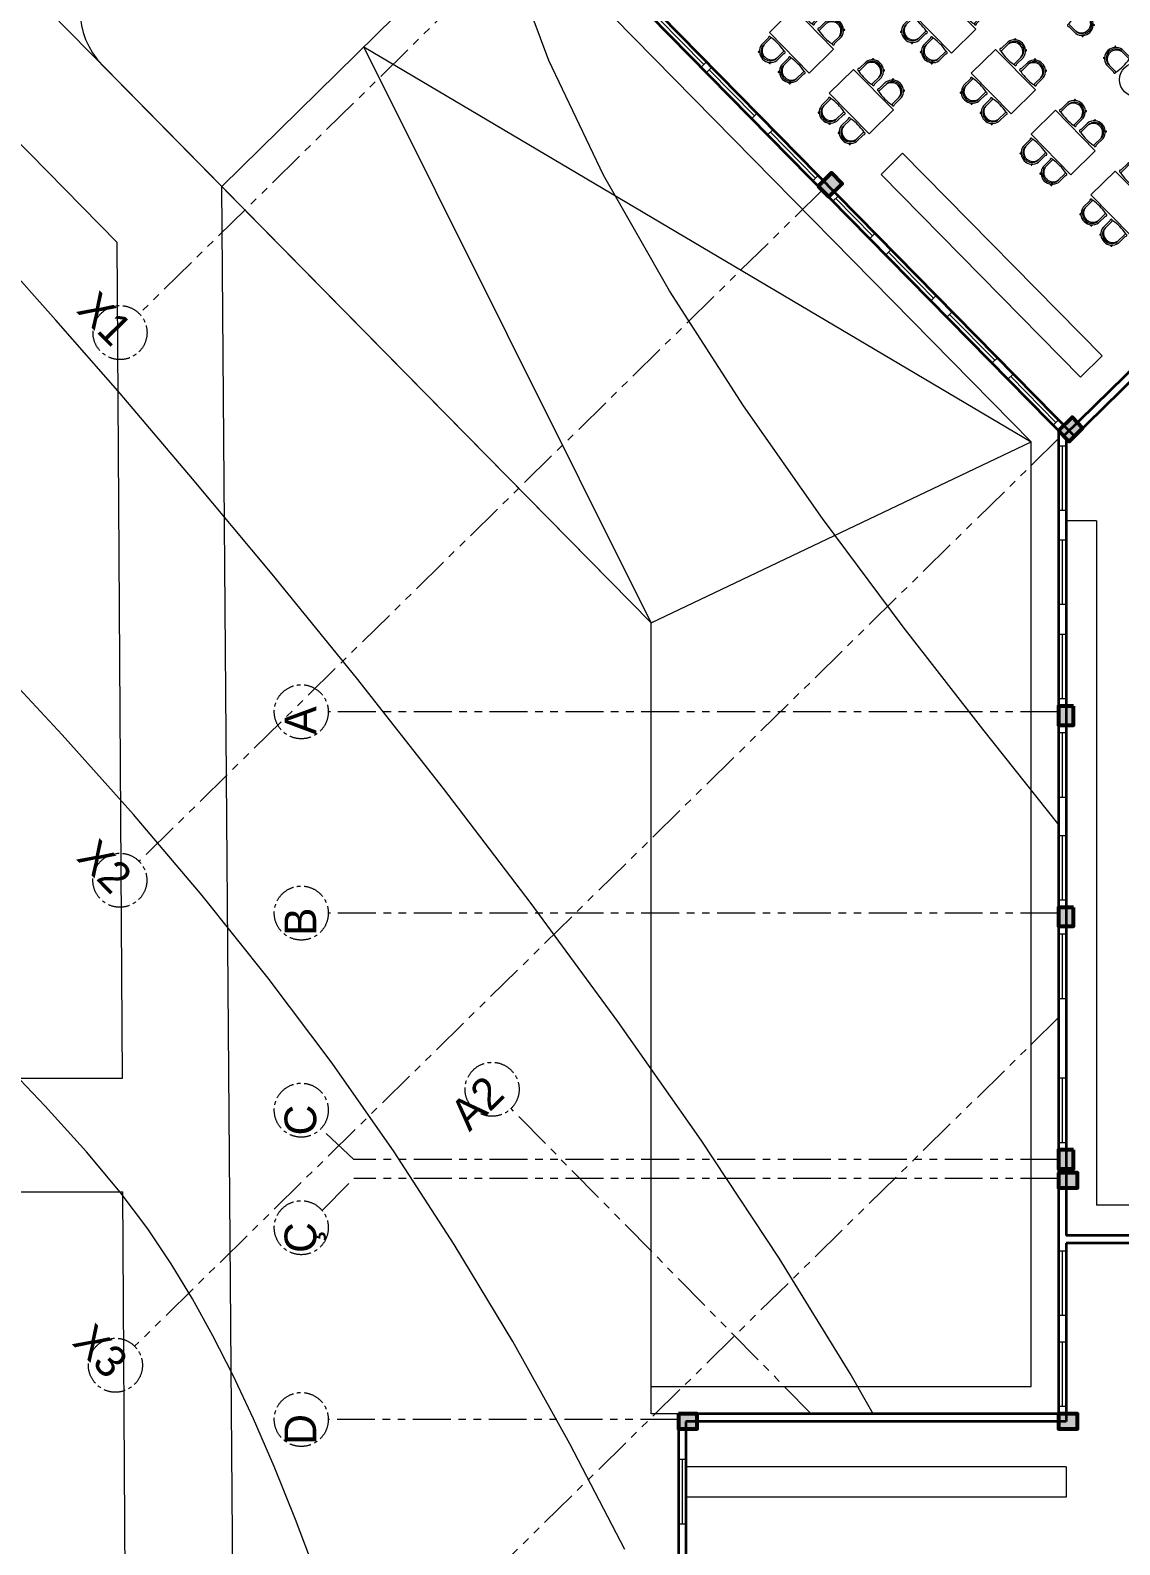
# Model space of a CAD drawing. Header units: millimetres. Extents: x -5316 to 10114, y -10026 to 11025.
# Drawn here: x -2133 to 740, y 1816 to 5811 of the extents above; entities that cross this region are included whole.
import ezdxf

# ---------------------------------------------------------------- set-up
doc = ezdxf.new("R2010")
doc.units = ezdxf.units.MM
for name, pattern in [('CENTER2', [28.575, 19.05, -3.175, 3.175, -3.175]), ('DUZ', [0]), ('PHANTOM', [2.5, 1.25, -0.25, 0.25, -0.25, 0.25, -0.25])]:
    doc.linetypes.add(name, pattern=pattern)
for name, color, linetype, lineweight in [('1m', 12, 'Continuous', 0), ('AKS', 31, 'CENTER2', 5), ('DUVAR', 1, 'Continuous', 35), ('kolon', 5, 'Continuous', 53), ('MTX-MERDIVEN', 140, 'DUZ', 18), ('tefrişler', 13, 'Continuous', 5), ('YOLLAR', 6, 'Continuous', 5), ('öz-cam', 4, 'Continuous', 5)]:
    doc.layers.add(name, color=color, linetype=linetype, lineweight=lineweight)
doc.styles.get("Standard").update_dxf_attribs({"font": 'arial.ttf'})

# ---------------------------------------------------------------- blocks, each defined once
blk = doc.blocks.new('masa2')
at = {"layer": 'tefrişler'}
for p, q in [((43537.6, 81633.1), (43539.3, 81631.7)), ((43541.2, 81633.9), (43539.2, 81635.1)), ((43582.7, 81641.9), (43557, 81641.9)), ((43587.3, 81637.3), (43557.5, 81637.3)), ((43691.8, 81637.3), (43721.6, 81637.3)), ((43696.4, 81641.9), (43722.2, 81641.9)), ((43737.9, 81633.9), (43739.9, 81635.1)), ((43741.5, 81633.1), (43739.8, 81631.7)), ((43537.6, 81592.9), (43539.3, 81594.3)), ((43541.2, 81592.2), (43539.2, 81590.9)), ((43582.7, 81584.1), (43557, 81584.1)), ((43587.3, 81588.7), (43557.5, 81588.7)), ((43691.8, 81588.7), (43721.6, 81588.7)), ((43696.4, 81584.1), (43722.2, 81584.1)), ((43737.9, 81592.2), (43739.9, 81590.9)), ((43741.5, 81592.9), (43739.8, 81594.3)), ((43537.6, 81558.1), (43539.3, 81556.7)), ((43541.2, 81558.9), (43539.2, 81560.1)), ((43582.7, 81566.9), (43557, 81566.9)), ((43587.3, 81562.3), (43557.5, 81562.3)), ((43691.8, 81562.3), (43721.6, 81562.3)), ((43696.4, 81566.9), (43722.2, 81566.9)), ((43737.9, 81558.9), (43739.9, 81560.1)), ((43741.5, 81558.1), (43739.8, 81556.7)), ((43537.6, 81517.9), (43539.3, 81519.3)), ((43541.2, 81517.2), (43539.2, 81515.9)), ((43582.7, 81509.1), (43557, 81509.1)), ((43587.3, 81513.7), (43557.5, 81513.7)), ((43691.8, 81513.7), (43721.6, 81513.7)), ((43696.4, 81509.1), (43722.2, 81509.1)), ((43737.9, 81517.2), (43739.9, 81515.9)), ((43741.5, 81517.9), (43739.8, 81519.3))]:
    blk.add_line(p, q, dxfattribs=at)
blk.add_lwpolyline([(43594.6, 81650.5), (43684.6, 81650.5), (43684.6, 81500.5), (43594.6, 81500.5)], close=True, dxfattribs=at)
for centre, radius, start, end in [((43561.9, 81613), 29.3, 99.6207, 260.3793), ((43561.1, 81613), 24.6, 98.4522, 261.5478), ((43539, 81633.6), 1.49, 81.6625, 200.1786), ((43564.9, 81613), 24.5, 97.5642, 262.4358), ((43585.3, 81640.4), 3.06, 270, 149.2929), ((43587.3, 81636.3), 1, 0, 90), ((43446.6, 81613), 143.7, 350.6613, 9.3387), ((43832.5, 81613), 143.7, 170.6613, 189.3387), ((43693.8, 81640.4), 3.06, 30.7071, 270), ((43691.8, 81636.3), 1, 90, 180), ((43714.2, 81613), 24.5, 277.5642, 82.4358), ((43718, 81613), 24.6, 278.4522, 81.5478), ((43717.3, 81613), 29.3, 279.6207, 80.3793), ((43740.1, 81633.6), 1.49, 339.8214, 98.3375), ((43539, 81592.4), 1.49, 159.8214, 278.3375), ((43585.3, 81585.6), 3.06, 210.7071, 90), ((43587.3, 81589.7), 1, 270, 0), ((43693.8, 81585.6), 3.06, 90, 329.2929), ((43691.8, 81589.7), 1, 180, 270), ((43740.1, 81592.4), 1.49, 261.6625, 20.1786), ((43561.9, 81538), 29.3, 99.6207, 260.3793), ((43561.1, 81538), 24.6, 98.4522, 261.5478), ((43539, 81558.6), 1.49, 81.6625, 200.1786), ((43564.9, 81538), 24.5, 97.5642, 262.4358), ((43585.3, 81565.4), 3.06, 270, 149.2929), ((43587.3, 81561.3), 1, 0, 90), ((43446.6, 81538), 143.7, 350.6613, 9.3387), ((43832.5, 81538), 143.7, 170.6613, 189.3387), ((43693.8, 81565.4), 3.06, 30.7071, 270), ((43691.8, 81561.3), 1, 90, 180), ((43714.2, 81538), 24.5, 277.5642, 82.4358), ((43718, 81538), 24.6, 278.4522, 81.5478), ((43717.3, 81538), 29.3, 279.6207, 80.3793), ((43740.1, 81558.6), 1.49, 339.8214, 98.3375), ((43539, 81517.4), 1.49, 159.8214, 278.3375), ((43585.3, 81510.6), 3.06, 210.7071, 90), ((43587.3, 81514.7), 1, 270, 0), ((43693.8, 81510.6), 3.06, 90, 329.2929), ((43691.8, 81514.7), 1, 180, 270), ((43740.1, 81517.4), 1.49, 261.6625, 20.1786)]:
    blk.add_arc(centre, radius, start, end, dxfattribs=at)
blk = doc.blocks.new('san')
at = {"layer": 'tefrişler'}
for p, q in [((43747.7, 82318.1), (43777.5, 82318.1)), ((43752.3, 82322.7), (43778, 82322.7)), ((43793.8, 82314.6), (43795.8, 82315.9)), ((43797.4, 82313.9), (43795.7, 82312.5)), ((43747.7, 82269.5), (43777.5, 82269.5)), ((43752.3, 82264.8), (43778, 82264.8)), ((43793.8, 82272.9), (43795.8, 82271.7)), ((43797.4, 82273.7), (43795.7, 82275.1))]:
    blk.add_line(p, q, dxfattribs=at)
for centre, radius, start, end in [((43888.4, 82293.8), 143.7, 170.6613, 189.3387), ((43749.7, 82321.1), 3.06, 30.7071, 270), ((43747.7, 82317.1), 1, 90, 180), ((43770.1, 82293.8), 24.5, 277.5642, 82.4358), ((43773.9, 82293.8), 24.6, 278.4522, 81.5478), ((43773.1, 82293.8), 29.3, 279.6207, 80.3793), ((43796, 82314.4), 1.49, 339.8214, 98.3375), ((43749.7, 82266.4), 3.06, 90, 329.2929), ((43747.7, 82270.5), 1, 180, 270), ((43796, 82273.2), 1.49, 261.6625, 20.1786)]:
    blk.add_arc(centre, radius, start, end, dxfattribs=at)
blk = doc.blocks.new('san1')
at = {"layer": 'tefrişler'}
for p, q in [((43592.1, 82313.9), (43593.8, 82312.5)), ((43595.7, 82314.6), (43593.7, 82315.9)), ((43637.2, 82322.7), (43611.5, 82322.7)), ((43641.8, 82318.1), (43612, 82318.1)), ((43592.1, 82273.7), (43593.8, 82275.1)), ((43595.7, 82272.9), (43593.7, 82271.7)), ((43637.2, 82264.8), (43611.5, 82264.8)), ((43641.8, 82269.5), (43612, 82269.5))]:
    blk.add_line(p, q, dxfattribs=at)
for centre, radius, start, end in [((43616.4, 82293.8), 29.3, 99.6207, 260.3793), ((43615.6, 82293.8), 24.6, 98.4522, 261.5478), ((43593.5, 82314.4), 1.49, 81.6625, 200.1786), ((43619.4, 82293.8), 24.5, 97.5642, 262.4358), ((43639.8, 82321.1), 3.06, 270, 149.2929), ((43641.8, 82317.1), 1, 0, 90), ((43501.1, 82293.8), 143.7, 350.6613, 9.3387), ((43593.5, 82273.2), 1.49, 159.8214, 278.3375), ((43639.8, 82266.4), 3.06, 210.7071, 90), ((43641.8, 82270.5), 1, 270, 0)]:
    blk.add_arc(centre, radius, start, end, dxfattribs=at)
blk = doc.blocks.new('tthtrh')
at = {"layer": 'tefrişler'}
blk.add_circle((43694.4, 82293.8), 45, dxfattribs=at)
at = {"layer": 'DUVAR'}
for name in ['san1', 'san']:
    blk.add_blockref(name, (0, 0), dxfattribs=at)

msp = doc.modelspace()

# ---------------------------------------------------------------- hatches: boundary and pattern name
at = {"layer": 'kolon'}
for points in [[(-27.4, 5371.2), (8.2, 5406.3), (-19.8, 5434.8), (-55.5, 5399.8)], [(606.4, 4726.5), (642, 4761.5), (614, 4790.1), (578.3, 4755)], [(578.3, 4028.2), (578.3, 3978.2), (618.3, 3978.2), (618.3, 4028.2)], [(578.3, 3497.2), (578.3, 3447.2), (618.3, 3447.2), (618.3, 3497.2)], [(578.3, 2857.2), (578.3, 2807.2), (618.3, 2807.2), (618.3, 2857.2)], [(578.3, 2757.2), (628.3, 2757.2), (628.3, 2797.2), (578.3, 2797.2)], [(-424.1, 2121.3), (-374.1, 2121.3), (-374.1, 2161.3), (-424.1, 2161.3)], [(578.3, 2121.3), (628.3, 2121.3), (628.3, 2161.3), (578.3, 2161.3)]]:
    msp.add_hatch(color=256, dxfattribs=at).paths.add_polyline_path(points)

# ---------------------------------------------------------------- linework, layer by layer
at = {"layer": '1m', "color": 252, "lineweight": 0, "true_color": 0x939598}
for points in [[(578.3, 3716.8), (576.7, 3718.9), (378.4, 3967.6), (168.8, 4237.2), (-44.2, 4522.9), (-252.2, 4819.9), (-447.3, 5123.5), (-621.2, 5428.9), (-765.7, 5731.3), (-875.1, 6026.7), (-952.5, 6313.4), (-1003.4, 6590.2), (-1033.4, 6856.3), (-1047.9, 7110.4), (-1052.4, 7351.7), (-1052.5, 7579), (-1053.6, 7791.2), (-1059.7, 7988)], [(89.8, 2161.3), (29.1, 2267.5), (-158.2, 2571.7), (-363.9, 2882.8), (-583.5, 3196.4), (-811.8, 3507.5), (-1043.4, 3811.2), (-1273, 4102.5), (-1495.3, 4376.5), (-1704.8, 4628.1), (-1896.3, 4852.5), (-2065.6, 5046.1), (-2212.8, 5211.4)], [(-565, 1803), (-710.4, 2081.9), (-860.8, 2351.7), (-1015, 2608.3), (-1173.6, 2852.4), (-1336.8, 3086), (-1505.4, 3310.8), (-1679.9, 3528.9), (-1860.9, 3742.2), (-2048.9, 3952.5), (-2244.4, 4161.9)], [(-1374.6, 1726.5), (-1433.4, 1882.5), (-1489.7, 2022.3), (-1544.3, 2148.2), (-1597.9, 2262.4), (-1651.4, 2366.9), (-1705.4, 2464.2), (-1761.3, 2556.7), (-1823.4, 2648.9), (-1896.3, 2745.8), (-1985, 2852.3), (-2094.1, 2973.2), (-2228.5, 3113.5)]]:
    msp.add_lwpolyline(points, dxfattribs=at)
at = {"layer": 'AKS', "linetype": 'PHANTOM', "ltscale": 80}
for p, q in [((-424.5, 6460.2), (-1845.5, 5063.4)), ((-45, 5389.1), (-1845.9, 3618.7)), ((578.3, 4734), (-1857.7, 2339.3)), ((578.3, 4013.2), (-1347.1, 4013.2)), ((578.3, 3482.2), (-1347.1, 3482.2)), ((578.3, 3206.4), (-1844.9, 824.3)), ((-73.7, 2161.3), (-865.3, 2966.6)), ((-1279.7, 2832.2), (-1366.3, 2913.4)), ((578.3, 2832.2), (-1279.7, 2832.2)), ((-1363.6, 2697.8), (-1279.7, 2782.2)), ((578.3, 2782.2), (-1279.7, 2782.2)), ((-424.1, 2146.3), (-1347.1, 2146.3))]:
    msp.add_line(p, q, dxfattribs=at)
at = {"layer": 'AKS', "ltscale": 3}
for centre in [(-1896.3, 5013.5), (-1418.3, 4013.2), (-1896.7, 3568.8), (-1418.3, 3482.2), (-915.2, 3017.3), (-1418.3, 2962.2), (-1418.3, 2652.2), (-1908.4, 2289.4), (-1418.3, 2146.3)]:
    msp.add_circle(centre, 71.2, dxfattribs=at)
at = {"layer": 'DUVAR'}
for p, q in [((606.4, 4726.5), (-777.5, 6134.3)), ((620.6, 4740.5), (-763.3, 6148.3)), ((906.1, 5049.2), (592.4, 4740.7)), ((927.3, 5042), (606.4, 4726.5)), ((578.3, 4755), (578.3, 2161.3)), ((598.3, 4734.7), (598.3, 2631.3)), ((868.3, 2631.3), (598.3, 2631.3)), ((848.3, 2611.3), (598.3, 2611.3)), ((598.3, 2611.3), (598.3, 2141.3)), ((578.3, 2161.3), (-424.1, 2161.3)), ((-424.1, 2161.3), (-424.1, 891.3)), ((598.3, 2141.3), (-404.1, 2141.3)), ((-404.1, 2141.3), (-404.1, -458.8))]:
    msp.add_line(p, q, dxfattribs=at)
at = {"layer": 'kolon'}
for points in [[(-55.5, 5399.8), (-27.4, 5371.2), (8.2, 5406.3), (-19.8, 5434.8)], [(578.3, 4755), (606.4, 4726.5), (642, 4761.5), (614, 4790.1)], [(618.3, 4028.2), (578.3, 4028.2), (578.3, 3978.2), (618.3, 3978.2)], [(618.3, 3497.2), (578.3, 3497.2), (578.3, 3447.2), (618.3, 3447.2)], [(618.3, 2857.2), (578.3, 2857.2), (578.3, 2807.2), (618.3, 2807.2)], [(578.3, 2797.2), (578.3, 2757.2), (628.3, 2757.2), (628.3, 2797.2)], [(-424.1, 2161.3), (-424.1, 2121.3), (-374.1, 2121.3), (-374.1, 2161.3)], [(578.3, 2161.3), (578.3, 2121.3), (628.3, 2121.3), (628.3, 2161.3)]]:
    msp.add_lwpolyline(points, close=True, dxfattribs=at)
at = {"layer": 'MTX-MERDIVEN'}
for p, q in [((167.4, 5486.9), (110.3, 5430.8)), ((693.2, 4952), (167.4, 5486.9)), ((636.1, 4895.9), (110.3, 5430.8)), ((693.2, 4952), (636.1, 4895.9))]:
    msp.add_line(p, q, dxfattribs=at)
at = {"layer": 'MTX-MERDIVEN', "ltscale": 100}
for p, q in [((678.3, 4517.2), (598.3, 4517.2)), ((678.3, 4517.2), (678.3, 2711.3)), ((868.3, 2711.3), (678.3, 2711.3)), ((598.3, 2021.3), (-404.1, 2021.3)), ((598.3, 2021.3), (598.3, 1941.3)), ((598.3, 1941.3), (-404.1, 1941.3))]:
    msp.add_line(p, q, dxfattribs=at)
at = {"layer": 'YOLLAR'}
for p, q in [((-879.3, 6135.1), (-1628.1, 5399.1)), ((-879.3, 6135.1), (-1628.1, 5399.1)), ((506.3, 4725.5), (-879.3, 6135.1)), ((-2083.8, 5862.6), (-496.1, 4247.5)), ((-496.1, 4247.5), (-1253.7, 5767.1)), ((-1253.7, 5767.1), (506.3, 4725.5)), ((-496.1, 4247.5), (-1253.7, 5767.1)), ((-1253.7, 5767.1), (506.3, 4725.5)), ((-1943.6, 5720), (-496.1, 4247.5)), ((-2182, 5534.5), (-1903.4, 5251.1)), ((-1566.1, -2289.7), (-1628.1, 5399.1)), ((-1890.2, 3046.8), (-1903.4, 5251.1)), ((-496.1, 4247.5), (506.3, 4725.5)), ((-496.1, 4247.5), (506.3, 4725.5)), ((506.3, 2233.3), (506.3, 4725.5)), ((-496.1, 2161.3), (-496.1, 4247.5)), ((-496.1, 2233.3), (-496.1, 4247.5)), ((-4613.3, 3046.8), (-1890.2, 3046.8)), ((-4613.3, 2746.8), (-1888.5, 2746.8)), ((-1878.8, 1124.4), (-1888.5, 2746.8)), ((-496.1, 2233.3), (506.3, 2233.3)), ((-424.1, 2161.3), (-496.1, 2161.3))]:
    msp.add_line(p, q, dxfattribs=at)
msp.add_arc((-1801, 5860.2), 200, 134.5097, 224.5097, dxfattribs=at)
at = {"layer": 'öz-cam'}
for p, q in [((-476, 5841.8), (-356.8, 5720.5)), ((-363.9, 5713.5), (-349.7, 5727.6)), ((-349.9, 5699.3), (-335.6, 5713.3)), ((-342.8, 5706.3), (-223.6, 5585)), ((-230.7, 5578), (-216.5, 5592.1)), ((-188.7, 5535.2), (-174.4, 5549.3)), ((-181.5, 5542.3), (-62.4, 5421)), ((-69.5, 5414), (-55.2, 5428)), ((-16.3, 5359.9), (-2, 5373.9)), ((-9.1, 5366.9), (87.7, 5268.3)), ((80.6, 5261.3), (94.9, 5275.4)), ((122.7, 5218.5), (136.9, 5232.6)), ((129.8, 5225.6), (249, 5104.3)), ((241.8, 5097.3), (256.1, 5111.3)), ((283.9, 5054.5), (298.2, 5068.5)), ((291, 5061.5), (410.2, 4940.3)), ((403.1, 4933.3), (417.3, 4947.3)), ((445.1, 4890.5), (459.4, 4904.5)), ((452.3, 4897.5), (571.4, 4776.3)), ((564.3, 4769.3), (578.6, 4783.3)), ((578.3, 4714.7), (598.3, 4714.7)), ((588.3, 4714.7), (588.3, 4544.7)), ((578.3, 4544.7), (598.3, 4544.7)), ((578.3, 4466.7), (598.3, 4466.7)), ((588.3, 4466.7), (588.3, 4296.7)), ((578.3, 4296.7), (598.3, 4296.7)), ((578.3, 4218.2), (598.3, 4218.2)), ((588.3, 4218.2), (588.3, 4048.2)), ((578.3, 4048.2), (598.3, 4048.2)), ((578.3, 3958.2), (598.3, 3958.2)), ((588.3, 3958.2), (588.3, 3788.2)), ((578.3, 3788.2), (598.3, 3788.2)), ((578.3, 3687.2), (598.3, 3687.2)), ((588.3, 3687.2), (588.3, 3517.2)), ((578.3, 3517.2), (598.3, 3517.2)), ((578.3, 3427.2), (598.3, 3427.2)), ((588.3, 3427.2), (588.3, 3257.2)), ((578.3, 3257.2), (598.3, 3257.2)), ((578.3, 3047.2), (598.3, 3047.2)), ((588.3, 3047.2), (588.3, 2877.2)), ((578.3, 2877.2), (598.3, 2877.2)), ((578.3, 2591.3), (598.3, 2591.3)), ((588.3, 2591.3), (588.3, 2421.3)), ((578.3, 2421.3), (598.3, 2421.3)), ((578.3, 2351.3), (598.3, 2351.3)), ((588.3, 2351.3), (588.3, 2181.3)), ((578.3, 2181.3), (598.3, 2181.3)), ((-424.1, 2041.3), (-404.1, 2041.3)), ((-414.1, 2041.3), (-414.1, 1871.3)), ((-424.1, 1871.3), (-404.1, 1871.3))]:
    msp.add_line(p, q, dxfattribs=at)

# ---------------------------------------------------------------- block references
at = {"layer": 'tefrişler'}
for name, p, rotation in [('masa2', (26341.4, -82930.8), 44.50966352529661), ('tthtrh', (89903.6, 32412.5), 134.5096635252565), ('masa2', (25966.8, -82983.5), 44.50966352529661), ('masa2', (26499.1, -83091.3), 44.50966352529661), ('tthtrh', (90101.8, 32210.9), 134.5096635252565), ('masa2', (26124.5, -83144), 44.50966352529661), ('masa2', (26656.8, -83251.7), 44.50966352529661), ('masa2', (26814.6, -83412.2), 44.50966352529661)]:
    msp.add_blockref(name, p, dxfattribs=dict(at, rotation=rotation))

# ---------------------------------------------------------------- texts
at = {"layer": 'AKS', "lineweight": -2, "ltscale": 3, "char_height": 83.623}
for s, insert, attachment_point, rotation in [('{\\fGoldman|b0|i0|c162|p2;X1}', (-1917.8, 4972.2), 9, 314.5097), ('{\\fGoldman|b0|i0|c162|p2;A} ', (-1462.5, 4027.5), 3, 90), ('{\\fGoldman|b0|i0|c162|p2;X2}', (-1918.2, 3527.5), 9, 314.5097), ('{\\fGoldman|b0|i0|c162|p2;B}', (-1462.5, 3496.5), 3, 90), ('{\\fGoldman|b0|i0|c162|p2;A2} ', (-936, 3058.9), 3, 44.5097), ('{\\fGoldman|b0|i0|c162|p2;C} ', (-1462.5, 2976.5), 3, 90), ('{\\fGoldman|b0|i0|c162|p2;Ç}', (-1462.5, 2666.5), 3, 90), ('{\\fGoldman|b0|i0|c162|p2;X3}', (-1929.9, 2248.2), 9, 314.5097), ('{\\fGoldman|b0|i0|c162|p2;D}', (-1462.5, 2160.6), 3, 90)]:
    msp.add_mtext_dynamic_manual_height_columns(s, width=115.045, gutter_width=12.5, heights=[91.9], dxfattribs=dict(at, insert=insert, attachment_point=attachment_point, rotation=rotation))

doc.saveas('drawing.dxf')
